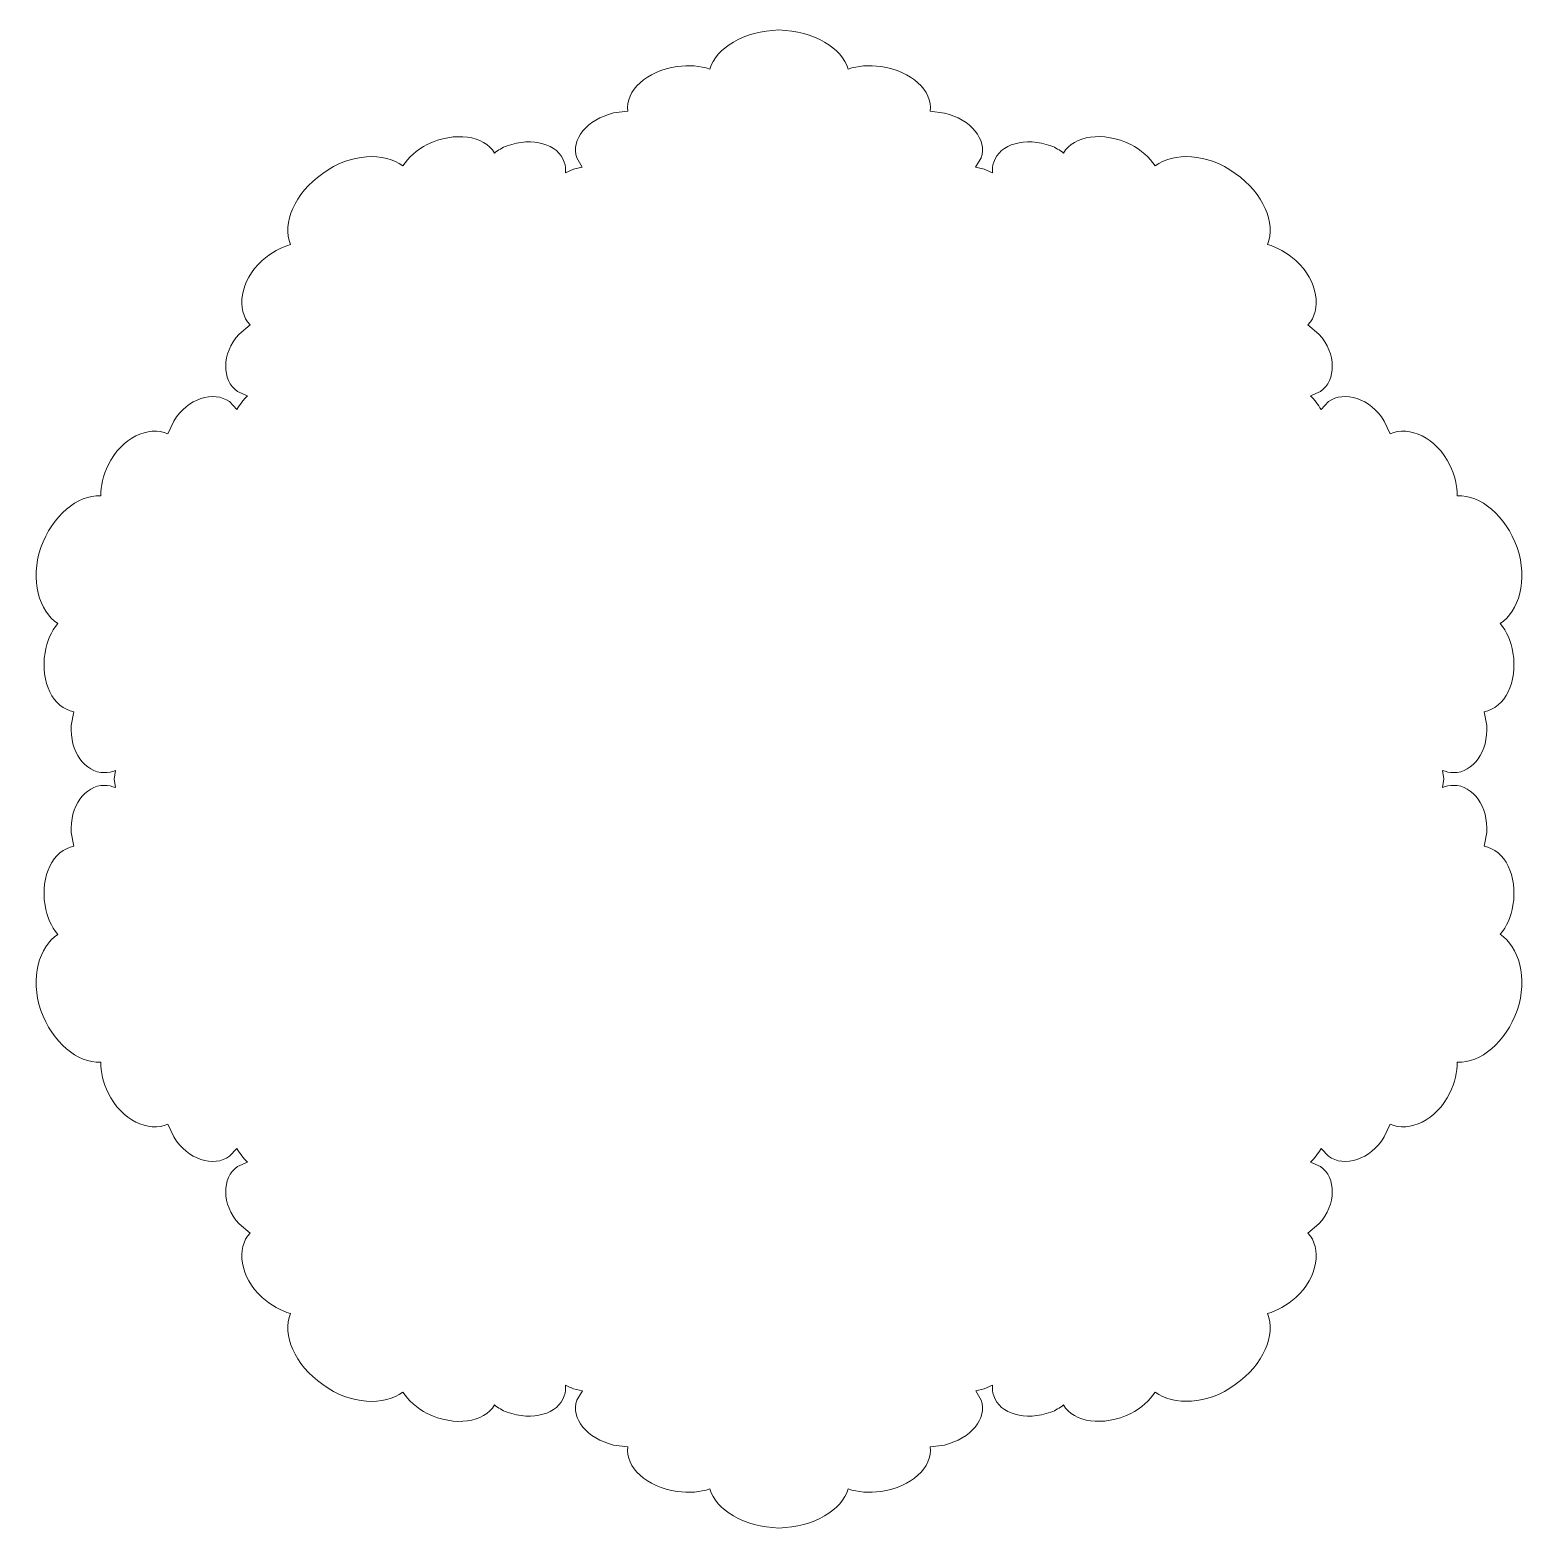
# Model space of a CAD drawing. Header units: centimetres. Extents: x -9.5 to 10.1, y -9.7 to 9.9.
import ezdxf

# ---------------------------------------------------------------- set-up
doc = ezdxf.new("R2010")
doc.units = ezdxf.units.CM
doc.header["$MEASUREMENT"] = 0
doc.layers.add('Camada 1', color=7, linetype='Continuous')

msp = doc.modelspace()

# ---------------------------------------------------------------- linework, layer by layer
at = {"layer": 'Camada 1', "color": 178, "lineweight": 13}
msp.add_open_spline([(9.69668, -1.91536), (9.78299, -1.81503), (9.84059, -1.68361), (9.86395, -1.53489), (9.86395, -1.53489), (9.92713, -1.14902), (9.75936, -0.81612), (9.48726, -0.7644), (9.48726, -0.7644), (9.48726, -0.7644), (9.52152, -0.58623), (9.52152, -0.58623), (9.52152, -0.58623), (9.54218, -0.24494), (9.34441, 0.0311), (9.08768, 0.03059), (9.08768, 0.03059), (9.03807, 0.03109), (8.99029, 0.01908), (8.94462, 0.00188), (8.94462, 0.00188), (8.94462, 0.00188), (8.9584, 0.1138), (8.9584, 0.1138), (8.9584, 0.1138), (8.9584, 0.1138), (8.94462, 0.22593), (8.94462, 0.22593), (8.94462, 0.22593), (8.99031, 0.20908), (9.03834, 0.19653), (9.08768, 0.19701), (9.08768, 0.19701), (9.34417, 0.19653), (9.54192, 0.47305), (9.52152, 0.81357), (9.52152, 0.81357), (9.52152, 0.81357), (9.48726, 0.99232), (9.48726, 0.99232), (9.48726, 0.99232), (9.75936, 1.04405), (9.92713, 1.37713), (9.86395, 1.76276), (9.86395, 1.76276), (9.84059, 1.9118), (9.78296, 2.0434), (9.69644, 2.14326), (9.69644, 2.14326), (9.94041, 2.30227), (10.06069, 2.71323), (9.92052, 3.13598), (9.92052, 3.13598), (9.76547, 3.5554), (9.44213, 3.8281), (9.13653, 3.8135), (9.13653, 3.8135), (9.13682, 3.93973), (9.10467, 4.07954), (9.03673, 4.21524), (9.03673, 4.21524), (8.86761, 4.57169), (8.50926, 4.73401), (8.25891, 4.62315), (8.25891, 4.62315), (8.25891, 4.62315), (8.18088, 4.7896), (8.18088, 4.7896), (8.18088, 4.7896), (8.00194, 5.08662), (7.66105, 5.18978), (7.45243, 5.04257), (7.45243, 5.04257), (7.45243, 5.04257), (7.35657, 4.94018), (7.35657, 4.94018), (7.35657, 4.94018), (7.33823, 4.97217), (7.31836, 5.00418), (7.29392, 5.0344), (7.29392, 5.0344), (7.27029, 5.06565), (7.24426, 5.09306), (7.21772, 5.11968), (7.21772, 5.11968), (7.21772, 5.11968), (7.34964, 5.17678), (7.34964, 5.17678), (7.34964, 5.17678), (7.55355, 5.31862), (7.56258, 5.66943), (7.32786, 5.92574), (7.32786, 5.92574), (7.32786, 5.92574), (7.1853, 6.0461), (7.1853, 6.0461), (7.1853, 6.0461), (7.36717, 6.2366), (7.32151, 6.62117), (7.02631, 6.88618), (7.02631, 6.88618), (6.91188, 6.9881), (6.78231, 7.05927), (6.65677, 7.09615), (6.65677, 7.09615), (6.76586, 7.37293), (6.60925, 7.7647), (6.23518, 8.02277), (6.23518, 8.02277), (5.87254, 8.29571), (5.42095, 8.29728), (5.18971, 8.12469), (5.18971, 8.12469), (5.11459, 8.22891), (5.00866, 8.3326), (4.87057, 8.40226), (4.87057, 8.40226), (4.50793, 8.57689), (4.12434, 8.52032), (3.99027, 8.29061), (3.99027, 8.29061), (3.94119, 8.32673), (3.88941, 8.36231), (3.82702, 8.38329), (3.82702, 8.38329), (3.49412, 8.50569), (3.15776, 8.40761), (3.07944, 8.17178), (3.07944, 8.17178), (3.06375, 8.12648), (3.06087, 8.0791), (3.06375, 8.03197), (3.06375, 8.03197), (3.06375, 8.03197), (2.95675, 8.07806), (2.95675, 8.07806), (2.95675, 8.07806), (2.95675, 8.07806), (2.84369, 8.10674), (2.84369, 8.10674), (2.84369, 8.10674), (2.84369, 8.10674), (2.91589, 8.22787), (2.91589, 8.22787), (2.91589, 8.22787), (2.99685, 8.46573), (2.78265, 8.7287), (2.43723, 8.81321), (2.43723, 8.81321), (2.43723, 8.81321), (2.24927, 8.83596), (2.24927, 8.83596), (2.24927, 8.83596), (2.28224, 9.10639), (2.00559, 9.36293), (1.60498, 9.41926), (1.60498, 9.41926), (1.45017, 9.43873), (1.30283, 9.43413), (1.17887, 9.38547), (1.17887, 9.38547), (1.09738, 9.66072), (0.7313, 9.8835), (0.27415, 9.89781), (0.27415, 9.89781), (-0.18382, 9.88347), (-0.54989, 9.66072), (-0.63086, 9.38547), (-0.63086, 9.38547), (-0.75511, 9.43386), (-0.90219, 9.43873), (-1.05671, 9.41926), (-1.05671, 9.41926), (-1.45753, 9.36269), (-1.73394, 9.10613), (-1.70126, 8.83596), (-1.70126, 8.83596), (-1.70126, 8.83596), (-1.88919, 8.81344), (-1.88919, 8.81344), (-1.88919, 8.81344), (-2.2346, 8.72867), (-2.44857, 8.46623), (-2.36787, 8.2281), (-2.36787, 8.2281), (-2.36787, 8.2281), (-2.29567, 8.10674), (-2.29567, 8.10674), (-2.29567, 8.10674), (-2.29567, 8.10674), (-2.40875, 8.07832), (-2.40875, 8.07832), (-2.40875, 8.07832), (-2.40875, 8.07832), (-2.51572, 8.03196), (-2.51572, 8.03196), (-2.51572, 8.03196), (-2.51278, 8.07906), (-2.51546, 8.12644), (-2.53136, 8.172), (-2.53136, 8.172), (-2.6097, 8.40706), (-2.94607, 8.50564), (-3.2787, 8.38324), (-3.2787, 8.38324), (-3.34135, 8.36252), (-3.39337, 8.32641), (-3.4425, 8.29056), (-3.4425, 8.29056), (-3.57654, 8.51998), (-3.96016, 8.57657), (-4.32227, 8.40221), (-4.32227, 8.40221), (-4.46057, 8.33281), (-4.56677, 8.22859), (-4.64162, 8.12464), (-4.64162, 8.12464), (-4.87284, 8.29723), (-5.32443, 8.29567), (-5.68704, 8.02272), (-5.68704, 8.02272), (-6.06137, 7.76412), (-6.21801, 7.37261), (-6.10863, 7.09583), (-6.10863, 7.09583), (-6.23447, 7.05844), (-6.36377, 6.98801), (-6.47791, 6.88612), (-6.47791, 6.88612), (-6.7734, 6.62061), (-6.81853, 6.23654), (-6.63722, 6.04604), (-6.63722, 6.04604), (-6.63722, 6.04604), (-6.77978, 5.92544), (-6.77978, 5.92544), (-6.77978, 5.92544), (-7.01444, 5.66911), (-7.00571, 5.31883), (-6.80129, 5.17675), (-6.80129, 5.17675), (-6.80129, 5.17675), (-6.66961, 5.11939), (-6.66961, 5.11939), (-6.66961, 5.11939), (-6.69615, 5.09304), (-6.72192, 5.06563), (-6.74552, 5.03414), (-6.74552, 5.03414), (-6.77047, 5.0039), (-6.7901, 4.97188), (-6.80817, 4.9399), (-6.80817, 4.9399), (-6.80817, 4.9399), (-6.90427, 5.04256), (-6.90427, 5.04256), (-6.90427, 5.04256), (-7.11268, 5.18956), (-7.45381, 5.08611), (-7.63275, 4.78959), (-7.63275, 4.78959), (-7.63275, 4.78959), (-7.71079, 4.62313), (-7.71079, 4.62313), (-7.71079, 4.62313), (-7.96061, 4.73426), (-8.31952, 4.57114), (-8.48837, 4.21498), (-8.48837, 4.21498), (-8.55661, 4.07954), (-8.5887, 3.9392), (-8.58846, 3.81324), (-8.58846, 3.81324), (-8.894, 3.82758), (-9.21764, 3.55437), (-9.37242, 3.13572), (-9.37242, 3.13572), (-9.51233, 2.71223), (-9.39208, 2.30154), (-9.14834, 2.14274), (-9.14834, 2.14274), (-9.23462, 2.04238), (-9.29222, 1.91104), (-9.31558, 1.76224), (-9.31558, 1.76224), (-9.37876, 1.3764), (-9.21099, 1.0435), (-8.93889, 0.99177), (-8.93889, 0.99177), (-8.93889, 0.99177), (-8.97313, 0.81336), (-8.97313, 0.81336), (-8.97313, 0.81336), (-8.99385, 0.47229), (-8.79604, 0.19625), (-8.53935, 0.19675), (-8.53935, 0.19675), (-8.48971, 0.19625), (-8.4419, 0.20834), (-8.39626, 0.22546), (-8.39626, 0.22546), (-8.39626, 0.22546), (-8.41004, 0.11354), (-8.41004, 0.11354), (-8.41004, 0.11354), (-8.41004, 0.11354), (-8.39626, 0.00144), (-8.39626, 0.00144), (-8.39626, 0.00144), (-8.44193, 0.01829), (-8.48998, 0.03084), (-8.53935, 0.03036), (-8.53935, 0.03036), (-8.79578, 0.03084), (-8.99356, -0.24568), (-8.97313, -0.58649), (-8.97313, -0.58649), (-8.97313, -0.58649), (-8.93889, -0.76495), (-8.93889, -0.76495), (-8.93889, -0.76495), (-9.21099, -0.81639), (-9.37876, -1.14976), (-9.31558, -1.53515), (-9.31558, -1.53515), (-9.29222, -1.68414), (-9.23459, -1.81577), (-9.14807, -1.91589), (-9.14807, -1.91589), (-9.39204, -2.0749), (-9.51232, -2.48586), (-9.37241, -2.90863), (-9.37241, -2.90863), (-9.21736, -3.32807), (-8.89399, -3.60067), (-8.58821, -3.5861), (-8.58821, -3.5861), (-8.58845, -3.71233), (-8.55635, -3.85219), (-8.48838, -3.98787), (-8.48838, -3.98787), (-8.31955, -4.344), (-7.96088, -4.50659), (-7.71056, -4.39573), (-7.71056, -4.39573), (-7.71056, -4.39573), (-7.63277, -4.56221), (-7.63277, -4.56221), (-7.63277, -4.56221), (-7.45357, -4.85918), (-7.11297, -4.96242), (-6.90429, -4.81515), (-6.90429, -4.81515), (-6.90429, -4.81515), (-6.80819, -4.71276), (-6.80819, -4.71276), (-6.80819, -4.71276), (-6.79012, -4.7448), (-6.77022, -4.77676), (-6.74554, -4.807), (-6.74554, -4.807), (-6.72191, -4.83827), (-6.6959, -4.86566), (-6.66937, -4.89228), (-6.66937, -4.89228), (-6.66937, -4.89228), (-6.80132, -4.94935), (-6.80132, -4.94935), (-6.80132, -4.94935), (-7.00547, -5.09122), (-7.01447, -5.442), (-6.77981, -5.69836), (-6.77981, -5.69836), (-6.77981, -5.69836), (-6.63725, -5.81896), (-6.63725, -5.81896), (-6.63725, -5.81896), (-6.81883, -6.0092), (-6.77346, -6.39377), (-6.47794, -6.65907), (-6.47794, -6.65907), (-6.36353, -6.76099), (-6.23423, -6.8319), (-6.1084, -6.86875), (-6.1084, -6.86875), (-6.21751, -7.14553), (-6.06088, -7.5373), (-5.68681, -7.79543), (-5.68681, -7.79543), (-5.32417, -8.06864), (-4.87261, -8.06988), (-4.64165, -7.89729), (-4.64165, -7.89729), (-4.56624, -8.0018), (-4.46033, -8.10544), (-4.3223, -8.17486), (-4.3223, -8.17486), (-3.95993, -8.34972), (-3.57604, -8.29313), (-3.44224, -8.06321), (-3.44224, -8.06321), (-3.39313, -8.09935), (-3.34135, -8.13491), (-3.2787, -8.15592), (-3.2787, -8.15592), (-2.9458, -8.27832), (-2.60973, -8.18024), (-2.53136, -7.94465), (-2.53136, -7.94465), (-2.51543, -7.89912), (-2.51255, -7.85175), (-2.51543, -7.80458), (-2.51543, -7.80458), (-2.48146, -7.82151), (-2.4464, -7.83794), (-2.40872, -7.85099), (-2.40872, -7.85099), (-2.40872, -7.85099), (-2.29535, -7.87941), (-2.29535, -7.87941), (-2.29535, -7.87941), (-2.29535, -7.87941), (-2.36785, -8.00046), (-2.36785, -8.00046), (-2.36785, -8.00046), (-2.44855, -8.23864), (-2.23431, -8.50155), (-1.88917, -8.58612), (-1.88917, -8.58612), (-1.88917, -8.58612), (-1.70095, -8.60866), (-1.70095, -8.60866), (-1.70095, -8.60866), (-1.73389, -8.87901), (-1.457, -9.1356), (-1.0564, -9.19193), (-1.0564, -9.19193), (-0.90188, -9.2114), (-0.75454, -9.2068), (-0.63055, -9.15814), (-0.63055, -9.15814), (-0.54906, -9.43336), (-0.18298, -9.65614), (0.27417, -9.67051), (0.27417, -9.67051), (0.73238, -9.65614), (1.09824, -9.43336), (1.17915, -9.15814), (1.17915, -9.15814), (1.30342, -9.20651), (1.45051, -9.21143), (1.60502, -9.19166), (1.60502, -9.19166), (2.00586, -9.13507), (2.28227, -8.87882), (2.24957, -8.60868), (2.24957, -8.60868), (2.24957, -8.60868), (2.43753, -8.58614), (2.43753, -8.58614), (2.43753, -8.58614), (2.78294, -8.50142), (2.99689, -8.2389), (2.91592, -8.00048), (2.91592, -8.00048), (2.91592, -8.00048), (2.84398, -7.87943), (2.84398, -7.87943), (2.84398, -7.87943), (2.84398, -7.87943), (2.95677, -7.85101), (2.95677, -7.85101), (2.95677, -7.85101), (2.95677, -7.85101), (3.06406, -7.8046), (3.06406, -7.8046), (3.06406, -7.8046), (3.06088, -7.85148), (3.06377, -7.89914), (3.07946, -7.94446), (3.07946, -7.94446), (3.15804, -8.17973), (3.49441, -8.27805), (3.82704, -8.15594), (3.82704, -8.15594), (3.88943, -8.13493), (3.94147, -8.09887), (3.99058, -8.06323), (3.99058, -8.06323), (4.12462, -8.29268), (4.50855, -8.34924), (4.87061, -8.17488), (4.87061, -8.17488), (5.00896, -8.10545), (5.11487, -8.00152), (5.18999, -7.89731), (5.18999, -7.89731), (5.42094, -8.06969), (5.8728, -8.06807), (6.2352, -7.79545), (6.2352, -7.79545), (6.60948, -7.53682), (6.76611, -7.14534), (6.65679, -6.86854), (6.65679, -6.86854), (6.78263, -6.83139), (6.9119, -6.76072), (7.02633, -6.6588), (7.02633, -6.6588), (7.32153, -6.39358), (7.3669, -6.00922), (7.18561, -5.81869), (7.18561, -5.81869), (7.18561, -5.81869), (7.32817, -5.69838), (7.32817, -5.69838), (7.32817, -5.69838), (7.56286, -5.44176), (7.55412, -5.09153), (7.34968, -4.94937), (7.34968, -4.94937), (7.34968, -4.94937), (7.218, -4.89201), (7.218, -4.89201), (7.218, -4.89201), (7.24456, -4.86568), (7.27033, -4.8383), (7.29394, -4.80703), (7.29394, -4.80703), (7.31886, -4.77658), (7.33855, -4.74483), (7.35688, -4.71252), (7.35688, -4.71252), (7.35688, -4.71252), (7.45245, -4.8152), (7.45245, -4.8152), (7.45245, -4.8152), (7.66084, -4.9622), (8.00223, -4.85902), (8.1809, -4.56226), (8.1809, -4.56226), (8.1809, -4.56226), (8.25893, -4.39578), (8.25893, -4.39578), (8.25893, -4.39578), (8.50899, -4.50691), (8.86795, -4.34382), (9.03675, -3.98792), (9.03675, -3.98792), (9.10499, -3.85224), (9.13711, -3.71185), (9.13655, -3.58589), (9.13655, -3.58589), (9.44241, -3.60028), (9.76573, -3.32731), (9.92078, -2.90869), (9.92078, -2.90869), (10.06069, -2.48509), (9.94041, -2.07413), (9.69668, -1.91536)], degree=3, knots=[0, 0, 0, 0, 0.0070922, 0.0070922, 0.0070922, 0.0070922, 0.0141844, 0.0141844, 0.0141844, 0.0141844, 0.0212766, 0.0212766, 0.0212766, 0.0212766, 0.02836879, 0.02836879, 0.02836879, 0.02836879, 0.03546099, 0.03546099, 0.03546099, 0.03546099, 0.04255319, 0.04255319, 0.04255319, 0.04255319, 0.04964539, 0.04964539, 0.04964539, 0.04964539, 0.05673759, 0.05673759, 0.05673759, 0.05673759, 0.06382979, 0.06382979, 0.06382979, 0.06382979, 0.07092199, 0.07092199, 0.07092199, 0.07092199, 0.07801418, 0.07801418, 0.07801418, 0.07801418, 0.08510638, 0.08510638, 0.08510638, 0.08510638, 0.09219858, 0.09219858, 0.09219858, 0.09219858, 0.09929078, 0.09929078, 0.09929078, 0.09929078, 0.10638298, 0.10638298, 0.10638298, 0.10638298, 0.11347518, 0.11347518, 0.11347518, 0.11347518, 0.12056738, 0.12056738, 0.12056738, 0.12056738, 0.12765957, 0.12765957, 0.12765957, 0.12765957, 0.13475177, 0.13475177, 0.13475177, 0.13475177, 0.14184397, 0.14184397, 0.14184397, 0.14184397, 0.14893617, 0.14893617, 0.14893617, 0.14893617, 0.15602837, 0.15602837, 0.15602837, 0.15602837, 0.16312057, 0.16312057, 0.16312057, 0.16312057, 0.17021277, 0.17021277, 0.17021277, 0.17021277, 0.17730496, 0.17730496, 0.17730496, 0.17730496, 0.18439716, 0.18439716, 0.18439716, 0.18439716, 0.19148936, 0.19148936, 0.19148936, 0.19148936, 0.19858156, 0.19858156, 0.19858156, 0.19858156, 0.20567376, 0.20567376, 0.20567376, 0.20567376, 0.21276596, 0.21276596, 0.21276596, 0.21276596, 0.21985816, 0.21985816, 0.21985816, 0.21985816, 0.22695035, 0.22695035, 0.22695035, 0.22695035, 0.23404255, 0.23404255, 0.23404255, 0.23404255, 0.24113475, 0.24113475, 0.24113475, 0.24113475, 0.24822695, 0.24822695, 0.24822695, 0.24822695, 0.25531915, 0.25531915, 0.25531915, 0.25531915, 0.26241135, 0.26241135, 0.26241135, 0.26241135, 0.26950355, 0.26950355, 0.26950355, 0.26950355, 0.27659574, 0.27659574, 0.27659574, 0.27659574, 0.28368794, 0.28368794, 0.28368794, 0.28368794, 0.29078014, 0.29078014, 0.29078014, 0.29078014, 0.29787234, 0.29787234, 0.29787234, 0.29787234, 0.30496454, 0.30496454, 0.30496454, 0.30496454, 0.31205674, 0.31205674, 0.31205674, 0.31205674, 0.31914894, 0.31914894, 0.31914894, 0.31914894, 0.32624113, 0.32624113, 0.32624113, 0.32624113, 0.33333333, 0.33333333, 0.33333333, 0.33333333, 0.34042553, 0.34042553, 0.34042553, 0.34042553, 0.34751773, 0.34751773, 0.34751773, 0.34751773, 0.35460993, 0.35460993, 0.35460993, 0.35460993, 0.36170213, 0.36170213, 0.36170213, 0.36170213, 0.36879433, 0.36879433, 0.36879433, 0.36879433, 0.37588652, 0.37588652, 0.37588652, 0.37588652, 0.38297872, 0.38297872, 0.38297872, 0.38297872, 0.39007092, 0.39007092, 0.39007092, 0.39007092, 0.39716312, 0.39716312, 0.39716312, 0.39716312, 0.40425532, 0.40425532, 0.40425532, 0.40425532, 0.41134752, 0.41134752, 0.41134752, 0.41134752, 0.41843972, 0.41843972, 0.41843972, 0.41843972, 0.42553191, 0.42553191, 0.42553191, 0.42553191, 0.43262411, 0.43262411, 0.43262411, 0.43262411, 0.43971631, 0.43971631, 0.43971631, 0.43971631, 0.44680851, 0.44680851, 0.44680851, 0.44680851, 0.45390071, 0.45390071, 0.45390071, 0.45390071, 0.46099291, 0.46099291, 0.46099291, 0.46099291, 0.46808511, 0.46808511, 0.46808511, 0.46808511, 0.4751773, 0.4751773, 0.4751773, 0.4751773, 0.4822695, 0.4822695, 0.4822695, 0.4822695, 0.4893617, 0.4893617, 0.4893617, 0.4893617, 0.4964539, 0.4964539, 0.4964539, 0.4964539, 0.5035461, 0.5035461, 0.5035461, 0.5035461, 0.5106383, 0.5106383, 0.5106383, 0.5106383, 0.5177305, 0.5177305, 0.5177305, 0.5177305, 0.5248227, 0.5248227, 0.5248227, 0.5248227, 0.53191489, 0.53191489, 0.53191489, 0.53191489, 0.53900709, 0.53900709, 0.53900709, 0.53900709, 0.54609929, 0.54609929, 0.54609929, 0.54609929, 0.55319149, 0.55319149, 0.55319149, 0.55319149, 0.56028369, 0.56028369, 0.56028369, 0.56028369, 0.56737589, 0.56737589, 0.56737589, 0.56737589, 0.57446809, 0.57446809, 0.57446809, 0.57446809, 0.58156028, 0.58156028, 0.58156028, 0.58156028, 0.58865248, 0.58865248, 0.58865248, 0.58865248, 0.59574468, 0.59574468, 0.59574468, 0.59574468, 0.60283688, 0.60283688, 0.60283688, 0.60283688, 0.60992908, 0.60992908, 0.60992908, 0.60992908, 0.61702128, 0.61702128, 0.61702128, 0.61702128, 0.62411348, 0.62411348, 0.62411348, 0.62411348, 0.63120567, 0.63120567, 0.63120567, 0.63120567, 0.63829787, 0.63829787, 0.63829787, 0.63829787, 0.64539007, 0.64539007, 0.64539007, 0.64539007, 0.65248227, 0.65248227, 0.65248227, 0.65248227, 0.65957447, 0.65957447, 0.65957447, 0.65957447, 0.66666667, 0.66666667, 0.66666667, 0.66666667, 0.67375887, 0.67375887, 0.67375887, 0.67375887, 0.68085106, 0.68085106, 0.68085106, 0.68085106, 0.68794326, 0.68794326, 0.68794326, 0.68794326, 0.69503546, 0.69503546, 0.69503546, 0.69503546, 0.70212766, 0.70212766, 0.70212766, 0.70212766, 0.70921986, 0.70921986, 0.70921986, 0.70921986, 0.71631206, 0.71631206, 0.71631206, 0.71631206, 0.72340426, 0.72340426, 0.72340426, 0.72340426, 0.73049645, 0.73049645, 0.73049645, 0.73049645, 0.73758865, 0.73758865, 0.73758865, 0.73758865, 0.74468085, 0.74468085, 0.74468085, 0.74468085, 0.75177305, 0.75177305, 0.75177305, 0.75177305, 0.75886525, 0.75886525, 0.75886525, 0.75886525, 0.76595745, 0.76595745, 0.76595745, 0.76595745, 0.77304965, 0.77304965, 0.77304965, 0.77304965, 0.78014184, 0.78014184, 0.78014184, 0.78014184, 0.78723404, 0.78723404, 0.78723404, 0.78723404, 0.79432624, 0.79432624, 0.79432624, 0.79432624, 0.80141844, 0.80141844, 0.80141844, 0.80141844, 0.80851064, 0.80851064, 0.80851064, 0.80851064, 0.81560284, 0.81560284, 0.81560284, 0.81560284, 0.82269504, 0.82269504, 0.82269504, 0.82269504, 0.82978723, 0.82978723, 0.82978723, 0.82978723, 0.83687943, 0.83687943, 0.83687943, 0.83687943, 0.84397163, 0.84397163, 0.84397163, 0.84397163, 0.85106383, 0.85106383, 0.85106383, 0.85106383, 0.85815603, 0.85815603, 0.85815603, 0.85815603, 0.86524823, 0.86524823, 0.86524823, 0.86524823, 0.87234043, 0.87234043, 0.87234043, 0.87234043, 0.87943262, 0.87943262, 0.87943262, 0.87943262, 0.88652482, 0.88652482, 0.88652482, 0.88652482, 0.89361702, 0.89361702, 0.89361702, 0.89361702, 0.90070922, 0.90070922, 0.90070922, 0.90070922, 0.90780142, 0.90780142, 0.90780142, 0.90780142, 0.91489362, 0.91489362, 0.91489362, 0.91489362, 0.92198582, 0.92198582, 0.92198582, 0.92198582, 0.92907801, 0.92907801, 0.92907801, 0.92907801, 0.93617021, 0.93617021, 0.93617021, 0.93617021, 0.94326241, 0.94326241, 0.94326241, 0.94326241, 0.95035461, 0.95035461, 0.95035461, 0.95035461, 0.95744681, 0.95744681, 0.95744681, 0.95744681, 0.96453901, 0.96453901, 0.96453901, 0.96453901, 0.97163121, 0.97163121, 0.97163121, 0.97163121, 0.9787234, 0.9787234, 0.9787234, 0.9787234, 0.9858156, 0.9858156, 0.9858156, 0.9858156, 1, 1, 1, 1], dxfattribs=at)

doc.saveas('drawing.dxf')
